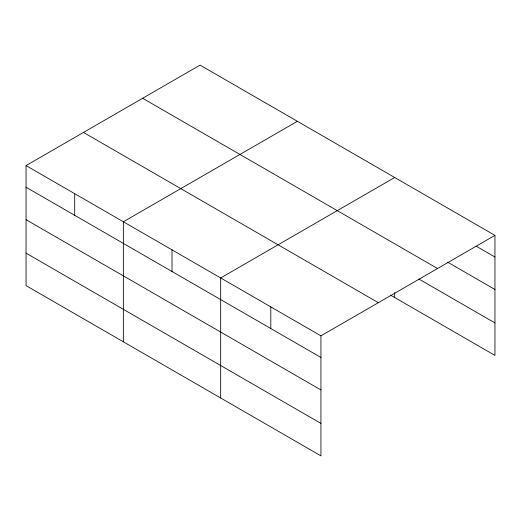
<?xml version="1.0" encoding="UTF-8"?>
<svg xmlns="http://www.w3.org/2000/svg" width="521" height="521" viewBox="0 0 521 521"><rect width="100%" height="100%" fill="white"/><g stroke="black" fill="none" stroke-linecap="round" stroke-linejoin="round"><path stroke-width="0.78" d="M320.936 389.949L320.936 335.837L26.05 165.587L26.05 285.625L320.936 455.882L320.936 389.949L26.05 219.699M390.516 295.12L494.95 355.413L494.95 235.375L200.064 65.118L26.05 165.587M297.38 121.302L123.36 221.77L123.36 341.809M394.69 177.485L220.676 277.954L220.676 397.992M320.936 335.837L494.95 235.375M476.148 246.159L494.95 257.016M447.604 262.148L494.95 289.487M142.643 98.274L437.523 268.523M419.06 279.126L494.95 322.942M83.477 132.432L378.357 302.681M26.05 187.228L320.936 357.478M26.05 253.154L320.936 423.404M394.69 292.659L394.69 297.524M270.803 306.895L270.803 328.536M172.015 249.865L172.015 271.506M74.705 193.682L74.705 215.323"/></g></svg>
